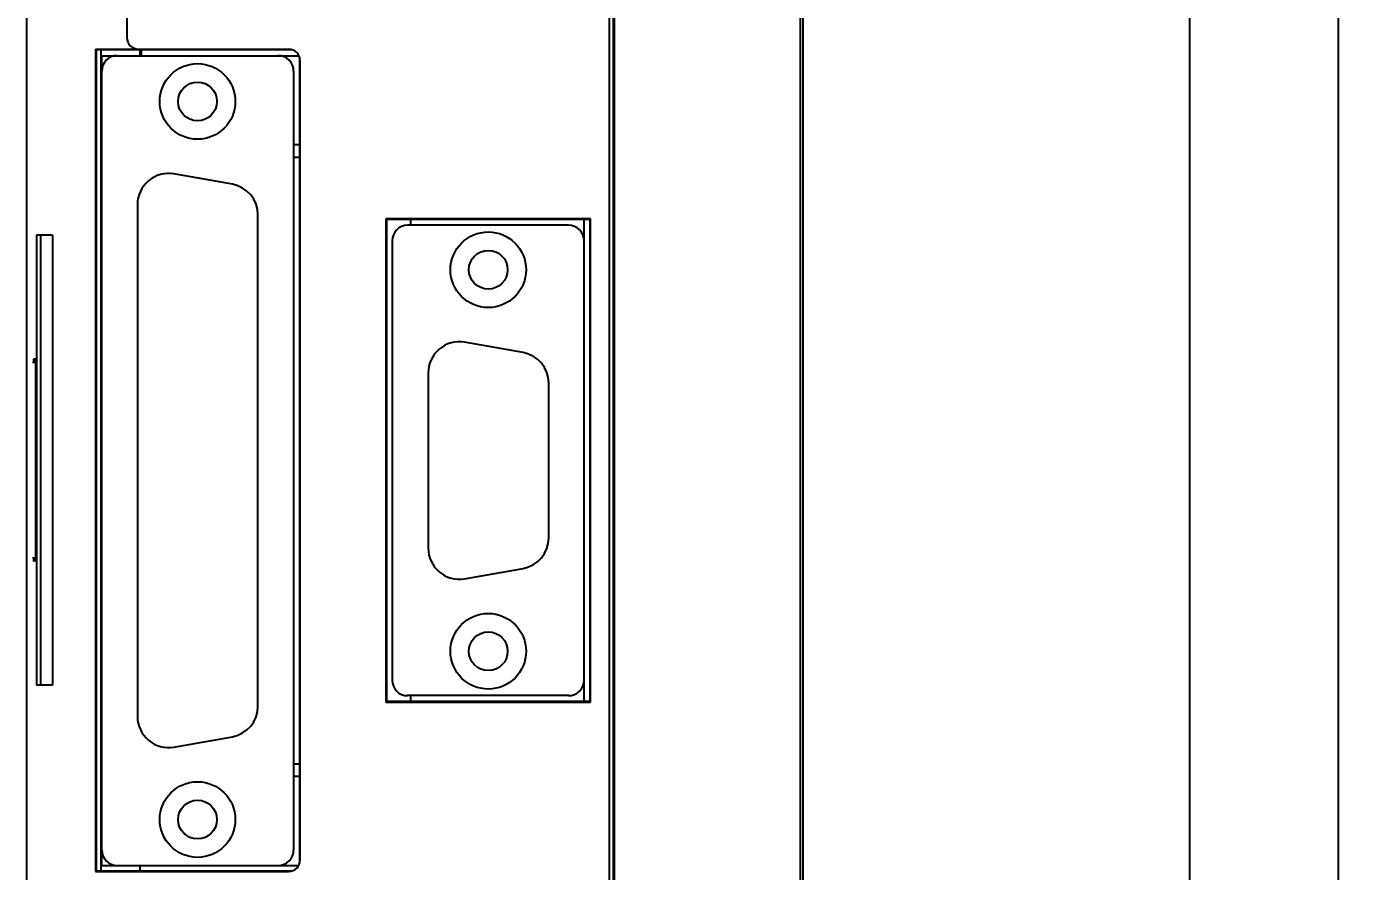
# Model space of a CAD drawing. Extents: x 0 to 34, y -0.3 to 21.7.
# Drawn here: x 17.281 to 21.547, y 11.793 to 14.518 of the extents above; entities that cross this region are included whole.
import ezdxf
from ezdxf.enums import TextEntityAlignment as Align

# ---------------------------------------------------------------- set-up
doc = ezdxf.new("R2010")
doc.units = 0
doc.header["$LTSCALE"] = 1.87
doc.layers.get('0').update_dxf_attribs({"linetype": 'CONTINUOUS'})
doc.dimstyles.get("Standard").update_dxf_attribs({"dimtxt": 2.5, "dimasz": 2.5, "dimexe": 1.25, "dimexo": 0.625, "dimtad": 1, "dimcen": 2.5, "dimazin": 3, "dimtfac": 1, "dimtmove": 0, "dimatfit": 3})

# ---------------------------------------------------------------- blocks, each defined once
blk = doc.blocks.new('*D5')
at = {"color": 2, "linetype": 'CONTINUOUS'}
for p, q in [((19.7275, 17.1406), (21.6658, 17.1406)), ((21.813, 17.1406), (21.8727, 17.1406)), ((22.1101, 17.1406), (25.065, 17.1406)), ((24.94, 17.1406), (24.94, 14.2146)), ((24.94, 7.0583), (24.94, 13.6546)), ((19.7275, 7.0583), (25.065, 7.0583))]:
    blk.add_line(p, q, dxfattribs=at)
for points in [[(24.9713, 16.9531), (24.94, 17.1406), (24.9088, 16.9531), (24.9713, 16.9531)], [(24.9088, 7.2458), (24.94, 7.0583), (24.9713, 7.2458), (24.9088, 7.2458)]]:
    blk.add_lwpolyline(points, dxfattribs=at)
for s, p, p2 in [('8.07', (24.492, 13.9746), (25.004, 13.9746)), ('[', (24.492, 13.7346), (24.62, 13.7346)), ('204,9', (24.62, 13.7346), (25.26, 13.7346)), (']', (25.26, 13.7346), (25.388, 13.7346))]:
    blk.add_text(s, height=0.16, dxfattribs=at).set_placement(p, p2, align=Align.FIT)

msp = doc.modelspace()

# ---------------------------------------------------------------- linework, layer by layer
at = {"color": 7, "linetype": 'CONTINUOUS'}
for p, q in [((21.0322, 7.212), (21.0322, 16.987)), ((21.5097, 16.987), (21.5097, 7.212)), ((19.776, 16.9681), (19.776, 7.2308)), ((19.7837, 16.9008), (19.7837, 7.2981)), ((19.1728, 16.624), (19.1728, 11.3687)), ((19.176, 16.6273), (19.176, 11.3654)), ((17.6048, 16.5557), (17.6048, 14.482)), ((19.1598, 16.5557), (19.1598, 11.4382)), ((17.2809, 14.5621), (17.2809, 11.6755)), ((17.5035, 14.4445), (17.5035, 11.7932)), ((17.5035, 14.4445), (17.5053, 14.4427)), ((17.5035, 14.4445), (18.126, 14.4445)), ((17.5053, 14.4427), (17.5053, 11.795)), ((18.1373, 14.4427), (17.5053, 14.4427)), ((17.521, 14.4427), (17.521, 11.795)), ((17.5237, 11.8132), (17.5237, 14.4234)), ((17.5237, 14.4234), (18.1596, 14.4234)), ((17.646, 14.4427), (17.646, 14.4234)), ((17.651, 14.4427), (17.651, 14.4234)), ((18.1618, 11.8195), (18.1618, 14.4182)), ((18.1635, 11.8307), (18.1635, 14.407)), ((18.1424, 14.3734), (18.1424, 11.8632)), ((18.1618, 14.1359), (18.1424, 14.1359)), ((18.1424, 14.0966), (18.1618, 14.0966)), ((17.9448, 14.0087), (17.7561, 14.042)), ((17.6387, 13.9435), (17.6387, 12.2931)), ((18.0274, 12.3264), (18.0274, 13.9103)), ((18.4398, 13.897), (18.4398, 12.3395)), ((18.4398, 13.897), (18.4415, 13.8952)), ((19.0998, 13.897), (18.4398, 13.897)), ((18.4415, 13.8952), (18.4415, 12.3412)), ((19.098, 13.8952), (18.4415, 13.8952)), ((19.0287, 13.8765), (18.5099, 13.8765)), ((18.5206, 13.8765), (18.5206, 13.8952)), ((19.0787, 12.3412), (19.0787, 13.8952)), ((19.0998, 13.897), (19.098, 13.8952)), ((19.098, 12.3412), (19.098, 13.8952)), ((19.0998, 12.3395), (19.0998, 13.897)), ((17.3132, 13.8445), (17.3132, 12.3945)), ((17.3647, 13.8445), (17.3132, 13.8445)), ((17.3257, 13.8445), (17.3257, 12.3945)), ((17.3647, 13.8445), (17.3647, 12.3945)), ((18.4599, 13.8265), (18.4599, 12.4102)), ((18.8823, 13.4662), (18.6936, 13.4995)), ((17.3099, 13.4445), (17.3043, 13.4445)), ((17.3099, 13.4445), (17.3099, 12.7945)), ((18.5762, 13.401), (18.5762, 12.8357)), ((18.9649, 12.869), (18.9649, 13.3677)), ((17.3099, 12.7945), (17.3043, 12.7945)), ((18.6936, 12.7372), (18.8823, 12.7705)), ((17.3647, 12.3945), (17.3132, 12.3945)), ((18.4398, 12.3395), (18.4415, 12.3412)), ((18.4398, 12.3395), (19.0998, 12.3395)), ((19.098, 12.3412), (18.4415, 12.3412)), ((19.0287, 12.3602), (18.5099, 12.3602)), ((18.5206, 12.3412), (18.5206, 12.3602)), ((19.0998, 12.3395), (19.098, 12.3412)), ((17.7561, 12.1946), (17.9448, 12.2279)), ((18.1424, 12.1401), (18.1618, 12.1401)), ((18.1424, 12.1007), (18.1618, 12.1007)), ((17.5035, 11.7932), (17.5053, 11.795)), ((17.5035, 11.7932), (18.126, 11.7932)), ((17.5053, 11.795), (18.1373, 11.795)), ((17.5237, 11.8132), (18.1591, 11.8132)), ((17.646, 11.8132), (17.646, 11.795))]:
    msp.add_line(p, q, dxfattribs=at)
for points in [[(17.3043, 13.4445), (17.3041, 13.4444), (17.304, 13.4441), (17.3038, 13.4436), (17.3037, 13.4428), (17.3036, 13.4419), (17.3034, 13.4408), (17.3033, 13.4395), (17.3031, 13.438), (17.303, 13.4363), (17.3029, 13.4344), (17.3027, 13.4323), (17.3027, 13.432)], [(17.3053, 13.4435), (17.3052, 13.4428), (17.3051, 13.4418), (17.305, 13.4407), (17.3049, 13.4393), (17.3048, 13.4377), (17.3047, 13.4359), (17.3046, 13.4339), (17.3045, 13.432)], [(17.3056, 13.4445), (17.3055, 13.4444), (17.3054, 13.444), (17.3053, 13.4435)], [(17.3027, 12.807), (17.3027, 12.8066), (17.3029, 12.8045), (17.303, 12.8026), (17.3031, 12.8009), (17.3033, 12.7994), (17.3034, 12.7981), (17.3036, 12.797), (17.3037, 12.7961), (17.3038, 12.7954), (17.304, 12.7949), (17.3041, 12.7946), (17.3043, 12.7945)], [(17.3045, 12.807), (17.3046, 12.805), (17.3047, 12.803), (17.3048, 12.8012), (17.3049, 12.7996), (17.305, 12.7983), (17.3051, 12.7971), (17.3052, 12.7962), (17.3053, 12.7954), (17.3054, 12.7949), (17.3055, 12.7946)]]:
    msp.add_lwpolyline(points, dxfattribs=at)
for centre, radius in [((17.8324, 14.2758), 0.1219), ((17.8324, 14.2758), 0.0625), ((18.7699, 13.7333), 0.1219), ((18.7699, 13.7333), 0.0625), ((18.7699, 12.5033), 0.1219), ((18.7699, 12.5033), 0.0625), ((17.8324, 11.9608), 0.1219), ((17.8324, 11.9608), 0.0625)]:
    msp.add_circle(centre, radius, dxfattribs=at)
for centre, radius, start, end in [((17.6423, 14.482), 0.0375, 180, 270), ((17.5737, 14.3734), 0.05, 90, 180), ((18.0924, 14.3734), 0.05, 0, 90), ((18.126, 14.407), 0.0375, 0, 90), ((17.7387, 13.9435), 0.1, 80, 180), ((17.9274, 13.9103), 0.1, 0, 80), ((18.5099, 13.8265), 0.05, 90, 180), ((19.0287, 13.8265), 0.05, 0, 90), ((18.6762, 13.401), 0.1, 80, 180), ((18.8649, 13.3677), 0.1, 0, 80), ((18.8649, 12.869), 0.1, 280, 360), ((18.6762, 12.8357), 0.1, 180, 280), ((18.5099, 12.4102), 0.05, 180, 270), ((19.0287, 12.4102), 0.05, 270, 360), ((17.7387, 12.2931), 0.1, 180, 280), ((17.9274, 12.3264), 0.1, 280, 360), ((17.5737, 11.8632), 0.05, 180, 270), ((18.0924, 11.8632), 0.05, 270, 360), ((18.126, 11.8307), 0.0375, 270, 360)]:
    msp.add_arc(centre, radius, start, end, dxfattribs=at)

# ---------------------------------------------------------------- dimensions: what is measured, and where the dimension line sits
at = {"color": 2, "linetype": 'CONTINUOUS'}
dim = msp.add_linear_dim(base=(24.94, 7.0583), p1=(19.7275, 17.1406), p2=(19.7275, 7.0583), angle=270, dimstyle='Standard', dxfattribs=at)
dim.commit()
dim.dimension.update_dxf_attribs({"geometry": '*D5', "text_midpoint": (24.94, 13.9346), "dimtype": 128})

doc.saveas('drawing.dxf')
